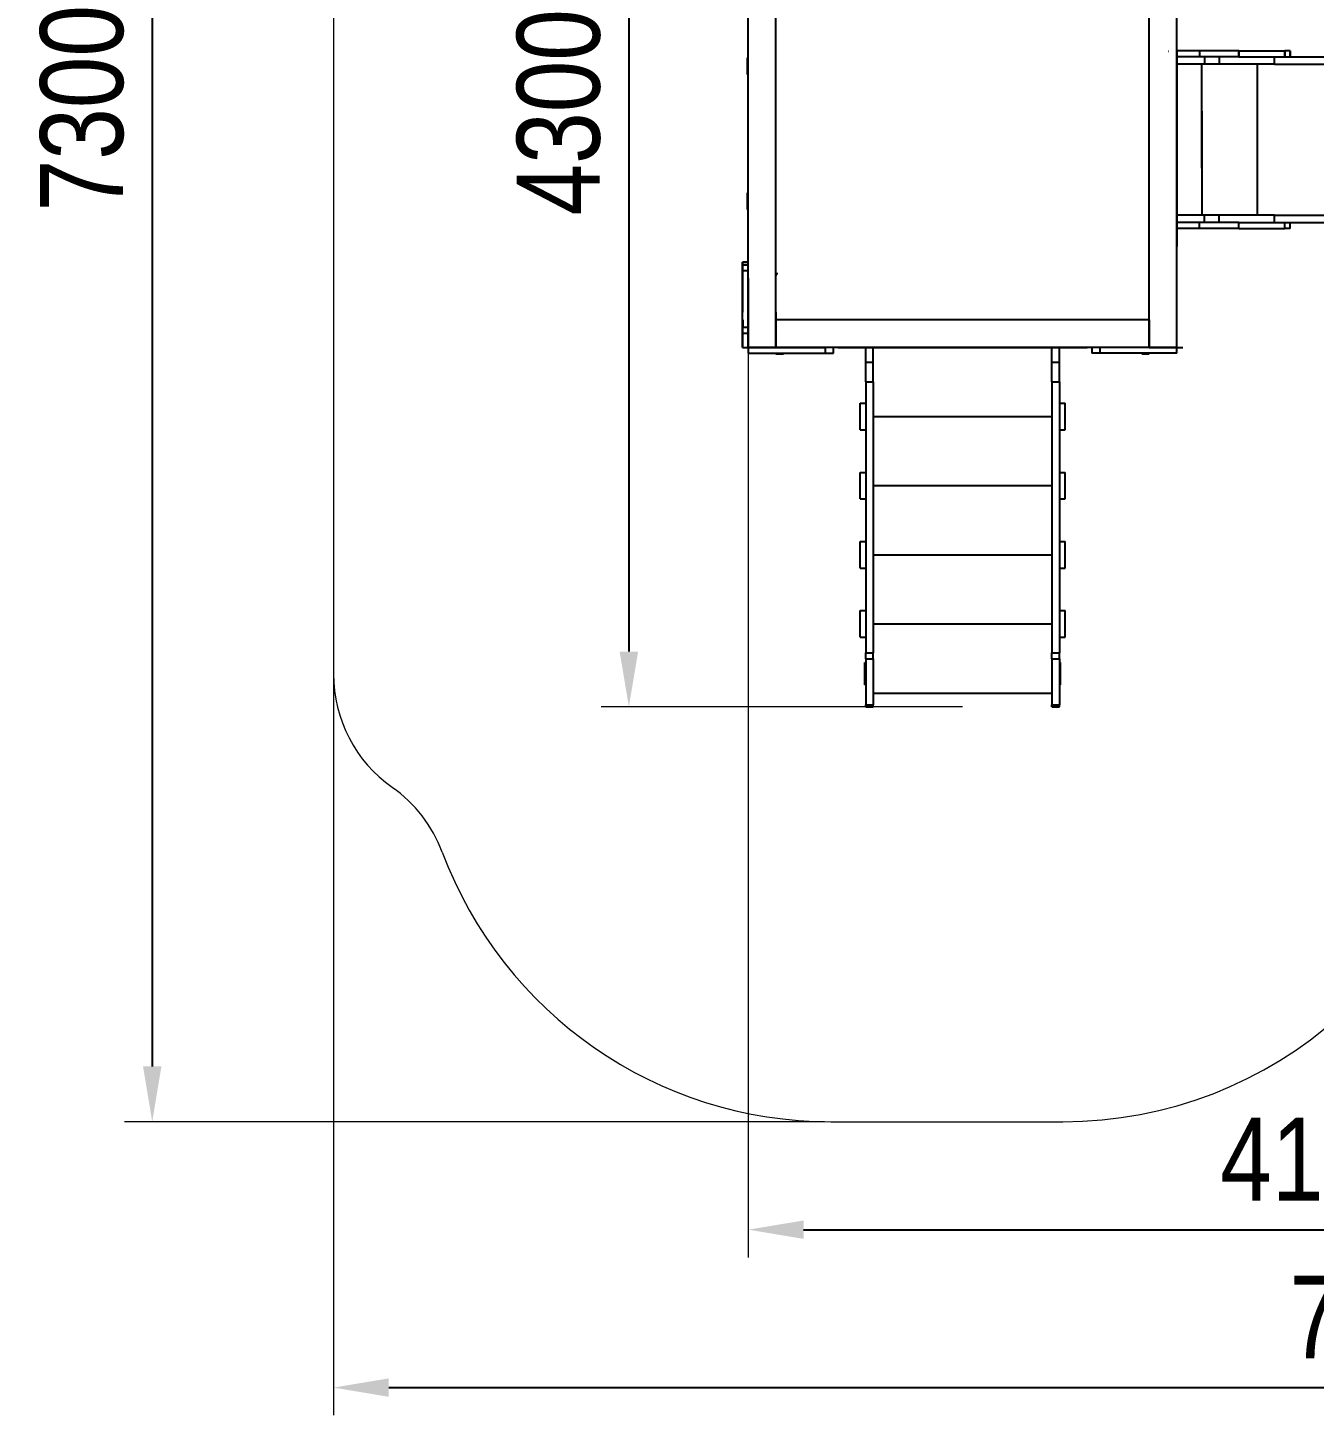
# Model space of a CAD drawing. Header units: millimetres. Extents: x -3907 to 4858, y -4880 to 3482.
# Drawn here: x -3907 to 745, y -4880 to 137 of the extents above; entities that cross this region are included whole.
import ezdxf

# ---------------------------------------------------------------- set-up
doc = ezdxf.new("R2010")
doc.units = ezdxf.units.MM
for name, color, linetype in [('DIKOM_ЗОНА', 80, 'Continuous'), ('DIKOM_ОБЪЕКТ', 7, 'Continuous'), ('DIKOM_РАЗМЕР_ЗОНА', 7, 'Continuous'), ('DIKOM_РАЗМЕР_ОБЪЕКТА', 7, 'Continuous')]:
    doc.layers.add(name, color=color, linetype=linetype)
doc.styles.add('style1', font='arial.ttf', dxfattribs={"width": 0.8})
doc.dimstyles.new('1-50', dxfattribs={"dimtxt": 300, "dimasz": 200, "dimexe": 100, "dimexo": 0, "dimgap": 100, "dimtad": 1, "dimdec": 0, "dimtxsty": 'style1', "dimcen": 0, "dimclrd": 7, "dimclre": 7, "dimadec": 1, "dimazin": 2, "dimtfac": 1, "dimtdec": 0, "dimtmove": 0, "dimatfit": 3, "dimfxl": 0, "dimlwd": 25, "dimlwe": 18, "dimarcsym": 0})

# ---------------------------------------------------------------- blocks, each defined once
blk = doc.blocks.new('*D0')
at = {"layer": 'Defpoints', "color": 0, "transparency": 16777216}
for p in [(-1301.3, -469.7), (2858.1, -553.9), (2858.1, -4208.8)]:
    blk.add_point(p, dxfattribs=at)
at = {"layer": 'DIKOM_РАЗМЕР_ОБЪЕКТА', "color": 7, "lineweight": 18, "transparency": 16777216}
for p, q in [((-1301.3, -469.7), (-1301.3, -4308.8)), ((2858.1, -553.9), (2858.1, -4308.8))]:
    blk.add_line(p, q, dxfattribs=at)
at = {"layer": 'DIKOM_РАЗМЕР_ОБЪЕКТА', "color": 7, "lineweight": 25, "transparency": 16777216}
blk.add_line((-1101.3, -4208.8), (2658.1, -4208.8), dxfattribs=at)
at = {"layer": 'DIKOM_РАЗМЕР_ОБЪЕКТА', "color": 7, "transparency": 16777216}
for points in [[(-1101.3, -4175.5), (-1101.3, -4242.1), (-1301.3, -4208.8)], [(2658.1, -4175.5), (2658.1, -4242.1), (2858.1, -4208.8)]]:
    blk.add_solid(points, dxfattribs=at)
at = {"layer": 'DIKOM_РАЗМЕР_ОБЪЕКТА', "color": 0, "transparency": 16777216, "insert": (778.4, -3955.6), "char_height": 300, "attachment_point": 5, "style": 'style1'}
blk.add_mtext('4150', dxfattribs=at)
blk = doc.blocks.new('*D1')
at = {"layer": 'Defpoints', "color": 0, "transparency": 16777216}
for p in [(-526.3, 1981.6), (-1733.1, -2318.4), (-526.3, -2318.4)]:
    blk.add_point(p, dxfattribs=at)
at = {"layer": 'DIKOM_РАЗМЕР_ОБЪЕКТА', "color": 7, "lineweight": 18, "transparency": 16777216}
for p, q in [((-526.3, 1981.6), (-1833.1, 1981.6)), ((-526.3, -2318.4), (-1833.1, -2318.4))]:
    blk.add_line(p, q, dxfattribs=at)
at = {"layer": 'DIKOM_РАЗМЕР_ОБЪЕКТА', "color": 7, "lineweight": 25, "transparency": 16777216}
blk.add_line((-1733.1, 1781.6), (-1733.1, -2118.4), dxfattribs=at)
at = {"layer": 'DIKOM_РАЗМЕР_ОБЪЕКТА', "color": 7, "transparency": 16777216}
for points in [[(-1766.4, 1781.6), (-1699.7, 1781.6), (-1733.1, 1981.6)], [(-1766.4, -2118.4), (-1699.7, -2118.4), (-1733.1, -2318.4)]]:
    blk.add_solid(points, dxfattribs=at)
at = {"layer": 'DIKOM_РАЗМЕР_ОБЪЕКТА', "color": 0, "transparency": 16777216, "insert": (-1986.4, -168.4), "char_height": 300, "attachment_point": 5, "rotation": 90, "style": 'style1'}
blk.add_mtext('4300', dxfattribs=at)
blk = doc.blocks.new('*D2')
at = {"layer": 'Defpoints', "color": 0, "transparency": 16777216}
for p in [(4858.1, -243.4), (-2801.3, -2065.8), (4858.1, -4779.8)]:
    blk.add_point(p, dxfattribs=at)
at = {"layer": 'DIKOM_РАЗМЕР_ЗОНА', "color": 7, "lineweight": 18, "transparency": 16777216}
for p, q in [((4858.1, -243.4), (4858.1, -4879.8)), ((-2801.3, -2065.8), (-2801.3, -4879.8))]:
    blk.add_line(p, q, dxfattribs=at)
at = {"layer": 'DIKOM_РАЗМЕР_ЗОНА', "color": 7, "lineweight": 25, "transparency": 16777216}
blk.add_line((-2601.3, -4779.8), (4658.1, -4779.8), dxfattribs=at)
at = {"layer": 'DIKOM_РАЗМЕР_ЗОНА', "color": 7, "transparency": 16777216}
for points in [[(-2601.3, -4746.5), (-2601.3, -4813.1), (-2801.3, -4779.8)], [(4658.1, -4746.5), (4658.1, -4813.1), (4858.1, -4779.8)]]:
    blk.add_solid(points, dxfattribs=at)
at = {"layer": 'DIKOM_РАЗМЕР_ЗОНА', "color": 0, "transparency": 16777216, "insert": (1028.4, -4526.6), "char_height": 300, "attachment_point": 5, "style": 'style1'}
blk.add_mtext('7650', dxfattribs=at)
blk = doc.blocks.new('*D3')
at = {"layer": 'Defpoints', "color": 0, "transparency": 16777216}
for p in [(-1026.3, 3481.6), (-3456.6, -3818.4), (-1026.3, -3818.4)]:
    blk.add_point(p, dxfattribs=at)
at = {"layer": 'DIKOM_РАЗМЕР_ЗОНА', "color": 7, "lineweight": 18, "transparency": 16777216}
for p, q in [((-1026.3, 3481.6), (-3556.6, 3481.6)), ((-1026.3, -3818.4), (-3556.6, -3818.4))]:
    blk.add_line(p, q, dxfattribs=at)
at = {"layer": 'DIKOM_РАЗМЕР_ЗОНА', "color": 7, "lineweight": 25, "transparency": 16777216}
blk.add_line((-3456.6, 3281.6), (-3456.6, -3618.4), dxfattribs=at)
at = {"layer": 'DIKOM_РАЗМЕР_ЗОНА', "color": 7, "transparency": 16777216}
for points in [[(-3490, 3281.6), (-3423.3, 3281.6), (-3456.6, 3481.6)], [(-3490, -3618.4), (-3423.3, -3618.4), (-3456.6, -3818.4)]]:
    blk.add_solid(points, dxfattribs=at)
at = {"layer": 'DIKOM_РАЗМЕР_ЗОНА', "color": 0, "transparency": 16777216, "insert": (-3709.9, -153.5), "char_height": 300, "attachment_point": 5, "rotation": 90, "style": 'style1'}
blk.add_mtext('7300', dxfattribs=at)

msp = doc.modelspace()

# ---------------------------------------------------------------- linework, layer by layer
at = {"layer": 'DIKOM_ЗОНА', "color": 3, "lineweight": 15}
for p, q in [((-2801.3, 1981.6), (-2801.3, -2200.2)), ((-1002.8, -3818.4), (-163.6, -3818.4))]:
    msp.add_line(p, q, dxfattribs=at)
for centre, radius, start, end in [((-2301.3, -2200.2), 500, 180, 234.9004), ((-163.6, -2318.4), 1500, 270, 353.5406), ((-2876.3, -3018.4), 500, 20.4873, 54.9004), ((-1002.8, -2318.4), 1500, 200.4873, 270)]:
    msp.add_arc(centre, radius, start, end, dxfattribs=at)
at = {"layer": 'DIKOM_ОБЪЕКТ'}
for p, q in [((-1301.3, -1018.4), (-1301.3, 302.3)), ((248.7, -1018.4), (248.7, 302.3)), ((-1301.3, -768.4), (-1301.3, 281.6)), ((-1201.3, -1018.4), (-1201.3, 281.6)), ((148.7, -1018.4), (148.7, 281.6)), ((219.1, 51.6), (218.7, 51.6)), ((329.9, 53.6), (248.7, 53.6)), ((248.7, 53.6), (248.7, -540.4)), ((329.9, 53.6), (329.9, 32.6)), ((472.6, 53.6), (329.9, 53.6)), ((472.6, 53.6), (418.7, 53.6)), ((472.6, 32.6), (472.6, 53.6)), ((472.6, 53.6), (638.7, 53.6)), ((472.6, 53.6), (472.6, 32.6)), ((472.6, 53.6), (638.7, 53.6)), ((638.7, 32.6), (638.7, 53.6)), ((657.6, 53.6), (638.7, 53.6)), ((638.7, 53.6), (638.7, 32.6)), ((657.6, 53.6), (638.7, 53.6)), ((657.6, 32.6), (657.6, 53.6)), ((657.6, 53.6), (657.6, 32.6)), ((-1304.3, 18.7), (-1304.3, 28.7)), ((-1304.3, 28.7), (-1301.3, 28.7)), ((-1301.3, 18.7), (-1304.3, 18.7)), ((-1304.3, -21.3), (-1304.3, 18.7)), ((329.9, 32.6), (248.7, 32.6)), ((348.7, 5.6), (248.7, 5.6)), ((472.6, 32.6), (329.9, 32.6)), ((338.5, -370.4), (338.5, 5.6)), ((348.7, 32.6), (348.7, 5.6)), ((401.5, 5.6), (348.7, 5.6)), ((401.5, 32.6), (401.5, 5.6)), ((602, 5.6), (401.5, 5.6)), ((472.6, 32.6), (424.9, 32.6)), ((602, 5.6), (435.2, 5.6)), ((472.6, 32.6), (638.7, 32.6)), ((539, 5.6), (539, -540.4)), ((602, 5.6), (602, 32.6)), ((602, 5.6), (2242.1, 5.6)), ((638.7, 32.6), (2242.1, 32.6)), ((-1304.3, -21.3), (-1301.3, -21.3)), ((-1304.3, -31.3), (-1304.3, -21.3)), ((-1301.3, -31.3), (-1304.3, -31.3)), ((338.5, -164.4), (338.5, -540.4)), ((-1304.3, -469.7), (-1304.3, -459.7)), ((-1304.3, -459.7), (-1301.3, -459.7)), ((-1301.3, -469.7), (-1304.3, -469.7)), ((-1304.3, -509.7), (-1304.3, -469.7)), ((248.7, -451.9), (248.7, -538.5)), ((-1304.3, -509.7), (-1301.3, -509.7)), ((-1304.3, -519.7), (-1304.3, -509.7)), ((-1301.3, -519.7), (-1304.3, -519.7)), ((248.7, -543.4), (248.7, -516.4)), ((248.7, -538.5), (248.7, -625.2)), ((248.7, -588.4), (248.7, -540.4)), ((348.7, -540.4), (248.7, -540.4)), ((348.7, -567.4), (348.7, -540.4)), ((401.5, -540.4), (348.7, -540.4)), ((401.5, -567.4), (401.5, -540.4)), ((602, -540.4), (401.5, -540.4)), ((602, -567.4), (602, -540.4)), ((602, -540.4), (2242.1, -540.4)), ((248.7, -564.4), (248.7, -591.4)), ((329.9, -567.4), (248.7, -567.4)), ((329.9, -588.4), (248.7, -588.4)), ((248.7, -591.4), (248.7, -595.4)), ((248.7, -695.4), (248.7, -595.4)), ((329.9, -588.4), (329.9, -567.4)), ((472.6, -567.4), (329.9, -567.4)), ((472.6, -588.4), (329.9, -588.4)), ((472.6, -588.4), (472.6, -567.4)), ((472.6, -567.4), (638.7, -567.4)), ((472.6, -588.4), (638.7, -588.4)), ((638.7, -588.4), (638.7, -567.4)), ((638.7, -567.4), (2242.1, -567.4)), ((657.6, -588.4), (638.7, -588.4)), ((657.6, -588.4), (657.6, -567.4)), ((248.7, -625.2), (248.7, -653.4)), ((248.7, -733.4), (248.7, -653.4)), ((-1301.3, -710.8), (-1322.3, -710.8)), ((-1322.3, -740.8), (-1322.3, -710.8)), ((-1322.3, -710.8), (-1301.3, -710.8)), ((-1322.3, -710.8), (-1322.3, -719.6)), ((-1322.3, -719.6), (-1301.3, -719.6)), ((-1322.3, -719.6), (-1322.3, -891.4)), ((-1322.3, -740.8), (-1301.3, -740.8)), ((-1322.3, -1018.4), (-1322.3, -740.8)), ((-1301.3, -1018.4), (-1301.3, -740.8)), ((-1198.3, -749.2), (-1198.3, -752.3)), ((-1198.3, -749.4), (-1198.3, -751.7)), ((-1198.3, -755.8), (-1198.3, -750.5)), ((248.5, -764.4), (248.5, -743.4)), ((248.7, -743.4), (248.5, -743.4)), ((248.7, -743.4), (248.7, -733.4)), ((248.7, -1018.4), (248.7, -740.8)), ((248.7, -764.4), (248.7, -743.4)), ((-1301.3, -768.4), (-1301.3, -891.4)), ((-1201.3, -755.8), (-1198.3, -755.8)), ((248.7, -764.4), (248.5, -764.4)), ((248.7, -779.4), (248.7, -764.4)), ((-1301.3, -891.4), (-1301.3, -918.4)), ((-1201.3, -891.4), (-1201.3, -918.4)), ((-1322.3, -945.4), (-1322.3, -967.2)), ((-1320.3, -945.4), (-1320.3, -918.4)), ((-1320.3, -945.4), (-1301.3, -945.4)), ((-1301.3, -918.4), (-1301.3, -1018.4)), ((-1301.3, -918.4), (-1301.3, -918.4)), ((-1301.3, -918.4), (-1301.3, -1018.4)), ((148.7, -918.4), (-1201.3, -918.4)), ((-1201.3, -918.4), (-1201.3, -1018.4)), ((-1201.3, -1018.4), (-1201.3, -918.4)), ((-1201.3, -1018.4), (-1201.3, -918.4)), ((-1038.7, -915.4), (-1038.7, -918.4)), ((148.7, -918.4), (148.7, -1018.4)), ((148.7, -918.4), (148.7, -1018.4)), ((248.7, -1018.4), (248.7, -918.4)), ((-1322.3, -967.2), (-1301.3, -967.2)), ((-1322.3, -967.2), (-1322.3, -1018.4)), ((-1322.3, -1018.4), (-1301.3, -1018.4)), ((-1322.3, -1018.4), (-1301.3, -1018.4)), ((-1301.3, -1018.4), (-1301.3, -1039.4)), ((-1301.3, -1018.4), (-1023.7, -1018.4)), ((-1201.3, -1018.4), (-1301.3, -1018.4)), ((-1301.3, -1018.4), (-1201.3, -1018.4)), ((-1301.3, -1018.4), (-1201.3, -1018.4)), ((-1301.3, -1039.4), (-1023.7, -1039.4)), ((148.7, -1018.4), (-1201.3, -1018.4)), ((-1201.3, -1041.5), (-1201.3, -1039.4)), ((-1201.3, -1041.5), (-1174.3, -1041.5)), ((-1174.3, -1041.5), (-1174.3, -1039.4)), ((-1023.7, -1018.4), (-1023.7, -1039.4)), ((-1023.7, -1039.4), (-993.7, -1039.4)), ((-993.7, -1039.4), (-993.7, -1018.4)), ((-976.3, -1018.4), (-876.3, -1018.4)), ((-876.3, -1018.4), (-849.3, -1018.4)), ((-876.3, -1072), (-876.3, -1018.4)), ((-849.3, -1072), (-849.3, -1018.4)), ((-849.3, -1018.4), (-203.3, -1018.4)), ((-203.3, -1072), (-203.3, -1018.4)), ((-203.3, -1018.4), (-176.3, -1018.4)), ((-176.3, -1018.4), (-76.3, -1018.4)), ((-176.3, -1072), (-176.3, -1018.4)), ((-58.9, -1018.4), (-58.9, -1039.4)), ((-28.9, -1039.4), (-58.9, -1039.4)), ((-28.9, -1039.4), (-28.9, -1018.4)), ((248.7, -1018.4), (-28.9, -1018.4)), ((248.7, -1039.4), (-28.9, -1039.4)), ((121.7, -1041.5), (121.7, -1039.4)), ((121.7, -1041.5), (148.7, -1041.5)), ((248.7, -1018.4), (148.7, -1018.4)), ((148.7, -1018.4), (248.7, -1018.4)), ((148.7, -1041.5), (148.7, -1039.4)), ((248.7, -1039.4), (248.7, -1018.4)), ((248.7, -1018.4), (269.7, -1018.4)), ((-876.3, -1143.6), (-876.3, -1072)), ((-876.3, -1072), (-849.3, -1072)), ((-849.3, -1143.6), (-849.3, -1072)), ((-203.3, -1072), (-176.3, -1072)), ((-203.3, -1143.6), (-203.3, -1072)), ((-176.3, -1143.6), (-176.3, -1072)), ((-876.3, -1143.6), (-849.3, -1143.6)), ((-876.3, -1143.6), (-876.3, -2123.5)), ((-849.3, -1143.6), (-849.3, -2123.5)), ((-203.3, -1143.6), (-176.3, -1143.6)), ((-203.3, -1143.6), (-203.3, -2123.5)), ((-176.3, -1143.6), (-176.3, -2123.5)), ((-897.3, -1316.4), (-897.3, -1220.4)), ((-897.3, -1220.4), (-876.3, -1220.4)), ((-176.3, -1220.4), (-155.3, -1220.4)), ((-155.3, -1316.4), (-155.3, -1220.4)), ((-849.3, -1268.4), (-203.3, -1268.4)), ((-897.3, -1316.4), (-876.3, -1316.4)), ((-176.3, -1316.4), (-155.3, -1316.4)), ((-897.3, -1566.4), (-897.3, -1470.4)), ((-897.3, -1470.4), (-876.3, -1470.4)), ((-176.3, -1470.4), (-155.3, -1470.4)), ((-155.3, -1566.4), (-155.3, -1470.4)), ((-849.3, -1518.4), (-203.3, -1518.4)), ((-897.3, -1566.4), (-876.3, -1566.4)), ((-176.3, -1566.4), (-155.3, -1566.4)), ((-897.3, -1816.4), (-897.3, -1720.4)), ((-897.3, -1720.4), (-876.3, -1720.4)), ((-176.3, -1720.4), (-155.3, -1720.4)), ((-155.3, -1816.4), (-155.3, -1720.4)), ((-849.3, -1768.4), (-203.3, -1768.4)), ((-897.3, -1816.4), (-876.3, -1816.4)), ((-176.3, -1816.4), (-155.3, -1816.4)), ((-897.3, -2066.4), (-897.3, -1970.4)), ((-897.3, -1970.4), (-876.3, -1970.4)), ((-176.3, -1970.4), (-155.3, -1970.4)), ((-155.3, -2066.4), (-155.3, -1970.4)), ((-849.3, -2018.4), (-203.3, -2018.4)), ((-897.3, -2066.4), (-876.3, -2066.4)), ((-176.3, -2066.4), (-155.3, -2066.4)), ((-876.3, -2123.5), (-849.3, -2123.5)), ((-876.3, -2144.6), (-876.3, -2123.5)), ((-876.3, -2144.6), (-849.3, -2144.6)), ((-876.3, -2144.6), (-876.3, -2311.1)), ((-849.3, -2144.6), (-849.3, -2123.5)), ((-849.3, -2144.6), (-849.3, -2311.1)), ((-203.3, -2123.5), (-176.3, -2123.5)), ((-203.3, -2144.6), (-203.3, -2123.5)), ((-203.3, -2144.6), (-176.3, -2144.6)), ((-203.3, -2144.6), (-203.3, -2311.1)), ((-176.3, -2144.6), (-176.3, -2123.5)), ((-176.3, -2144.6), (-176.3, -2311.1)), ((-879.3, -2238.4), (-879.3, -2158.4)), ((-879.3, -2158.4), (-876.3, -2158.4)), ((-176.3, -2158.4), (-173.3, -2158.4)), ((-173.3, -2158.4), (-173.3, -2238.4)), ((-876.3, -2238.4), (-879.3, -2238.4)), ((-173.3, -2238.4), (-176.3, -2238.4)), ((-849.3, -2268.4), (-203.3, -2268.4)), ((-876.3, -2311.1), (-849.3, -2311.1)), ((-876.3, -2318.4), (-876.3, -2311.1)), ((-876.3, -2318.4), (-849.3, -2318.4)), ((-849.3, -2318.4), (-849.3, -2311.1)), ((-203.3, -2311.1), (-176.3, -2311.1)), ((-203.3, -2318.4), (-203.3, -2311.1)), ((-203.3, -2318.4), (-176.3, -2318.4)), ((-176.3, -2318.4), (-176.3, -2311.1))]:
    msp.add_line(p, q, dxfattribs=at)

# ---------------------------------------------------------------- dimensions: what is measured, and where the dimension line sits
at = {"layer": 'DIKOM_РАЗМЕР_ЗОНА'}
dim = msp.add_linear_dim(base=(-3456.6, -3818.4), p1=(-1026.3, 3481.6), p2=(-1026.3, -3818.4), angle=90, dimstyle='1-50', dxfattribs=at)
dim.commit()
dim.dimension.update_dxf_attribs({"geometry": '*D3', "text_midpoint": (-3456.6, -153.5), "dimtype": 160})
dim = msp.add_linear_dim(base=(4858.1, -4779.8), p1=(-2801.3, -2065.8), p2=(4858.1, -243.4), text='7650', dimstyle='1-50', dxfattribs=at)
dim.commit()
dim.dimension.update_dxf_attribs({"geometry": '*D2', "text_midpoint": (1028.4, -4779.8), "dimtype": 160})
at = {"layer": 'DIKOM_РАЗМЕР_ОБЪЕКТА'}
dim = msp.add_linear_dim(base=(-1733.1, -2318.4), p1=(-526.3, 1981.6), p2=(-526.3, -2318.4), angle=90, dimstyle='1-50', dxfattribs=at)
dim.commit()
dim.dimension.update_dxf_attribs({"geometry": '*D1', "text_midpoint": (-1733.1, -168.4), "dimtype": 160})
dim = msp.add_linear_dim(base=(2858.1, -4208.8), p1=(-1301.3, -469.7), p2=(2858.1, -553.9), text='4150', dimstyle='1-50', dxfattribs=at)
dim.commit()
dim.dimension.update_dxf_attribs({"geometry": '*D0', "text_midpoint": (778.4, -4208.8), "dimtype": 160})

doc.saveas('drawing.dxf')
